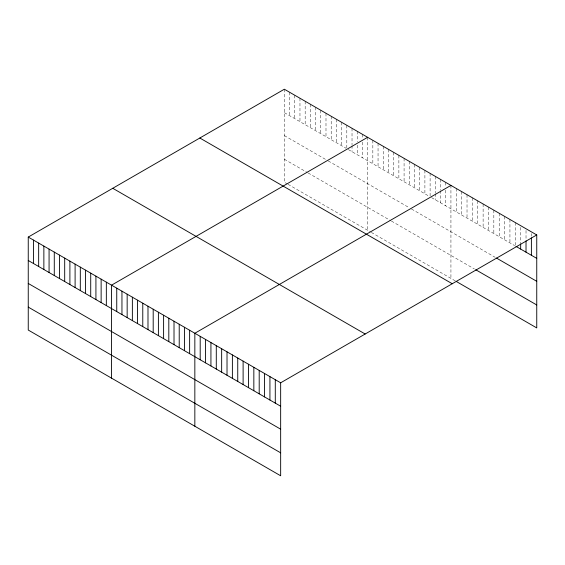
<?xml version="1.0" encoding="UTF-8"?>
<svg xmlns="http://www.w3.org/2000/svg" width="565" height="565" viewBox="0 0 565 565"><rect width="100%" height="100%" fill="white"/><g stroke="black" fill="none" stroke-linecap="round" stroke-linejoin="round"><path stroke-width="0.42" stroke-dasharray="2.83 2.12" d="M284.343 89.221L284.343 182.198L287.317 183.915M284.343 112.64L346.07 148.277M348.301 149.563L429.365 196.366M431.596 197.651L514.623 245.591M284.343 135.593L325.991 159.641M328.223 160.926L409.286 207.729M411.518 209.015L495.18 257.322M284.343 159.245L307.402 172.558M308.144 172.982L390.69 220.647M391.439 221.07L474.395 268.968M288.065 184.345L370.612 232.003M371.36 232.434L456.294 281.476M531.39 233.585L531.39 236.184M526.022 230.485L526.022 239.157M520.662 227.391L520.662 243.007M515.294 222.561L515.294 245.98M509.934 219.46L509.934 242.879M504.566 216.367L504.566 239.786M499.206 213.266L499.206 236.686M493.838 210.173L493.838 233.592M488.478 207.08L488.478 230.492M483.117 203.979L483.117 227.398M477.75 200.886L477.75 224.298M472.389 197.785L472.389 221.205M467.022 194.692L467.022 218.111M461.661 191.591L461.661 215.011M456.294 188.498L456.294 211.917M450.934 185.398L450.934 278.376M445.729 182.396L445.729 186.732M445.729 190.2L445.729 205.815M440.523 179.388L440.523 189.798M440.523 190.666L440.523 202.807M435.311 176.386L435.311 192.863M435.311 193.731L435.311 199.798M430.106 173.377L430.106 195.928M424.901 170.369L424.901 193.788M419.696 167.367L419.696 190.786M414.491 164.359L414.491 187.778M409.286 161.357L409.286 184.776M404.081 158.348L404.081 181.768M398.876 155.347L398.876 178.759M393.671 152.338L393.671 175.757M388.459 149.329L388.459 172.749M383.254 146.328L383.254 169.747M378.049 143.319L378.049 166.739M372.844 140.318L372.844 163.737M367.638 137.309L367.638 230.287M362.433 134.308L362.433 138.644M362.433 142.112L362.433 157.727M357.228 131.299L357.228 141.709M357.228 145.177L357.228 154.718M352.023 128.297L352.023 144.774M352.023 145.643L352.023 151.71M346.818 125.289L346.818 147.839M341.606 122.28L341.606 145.699M336.401 119.279L336.401 142.698M331.196 116.27L331.196 139.689M325.991 113.268L325.991 136.688M320.786 110.26L320.786 133.679M315.581 107.258L315.581 130.67M310.376 104.25L310.376 127.669M305.171 101.241L305.171 124.66M299.966 98.239L299.966 121.659M294.753 95.231L294.753 118.65M289.548 92.229L289.548 115.648"/><path stroke-width="0.85" d="M28.25 237.074L280.657 382.802L280.657 475.779L28.25 330.052L28.25 237.074L284.343 89.221L536.75 234.948L536.75 327.926L456.294 281.476M367.638 137.309L111.545 285.163L111.545 378.14M450.934 185.398L194.84 333.258L194.84 426.229M280.657 382.802L536.75 234.948M515.965 246.368L536.75 258.367M496.522 258.092L536.75 281.321M475.737 269.745L536.75 304.966M199.833 138.015L452.24 283.736M112.76 188.286L365.167 334.007M28.25 260.493L280.657 406.221M28.25 283.446L280.657 429.174M28.25 307.099L280.657 452.826M531.39 237.922L531.39 255.267M526.022 240.895L526.022 252.174M520.662 243.868L520.662 249.073M275.289 379.701L275.289 403.12M269.929 376.608L269.929 400.027M264.561 373.514L264.561 396.927M259.201 370.414L259.201 393.833M253.84 367.321L253.84 390.74M248.473 364.22L248.473 387.639M243.112 361.127L243.112 384.546M237.745 358.026L237.745 381.446M232.385 354.933L232.385 378.352M227.017 351.833L227.017 375.252M221.657 348.739L221.657 372.158M216.289 345.639L216.289 369.058M210.929 342.545L210.929 365.965M205.561 339.445L205.561 362.864M200.201 336.352L200.201 359.771M189.628 330.25L189.628 353.669M184.423 327.241L184.423 350.66M179.218 324.239L179.218 347.659M174.013 321.231L174.013 344.65M168.808 318.229L168.808 341.648M163.603 315.221L163.603 338.64M158.398 312.219L158.398 335.631M153.193 309.21L153.193 332.63M147.988 306.202L147.988 329.621M142.775 303.2L142.775 326.619M137.57 300.192L137.57 323.611M132.365 297.19L132.365 320.609M127.16 294.181L127.16 317.601M121.955 291.18L121.955 314.592M116.75 288.171L116.75 311.59M106.34 282.161L106.34 305.58M101.135 279.152L101.135 302.572M95.923 276.151L95.923 299.57M90.718 273.142L90.718 296.561M85.513 270.141L85.513 293.553M80.308 267.132L80.308 290.551M75.103 264.123L75.103 287.543M69.898 261.122L69.898 284.541M64.692 258.113L64.692 281.532M59.487 255.112L59.487 278.531M54.282 252.103L54.282 275.522M49.07 249.101L49.07 272.521M43.865 246.093L43.865 269.512M38.66 243.091L38.66 266.503M33.455 240.083L33.455 263.502"/></g></svg>
